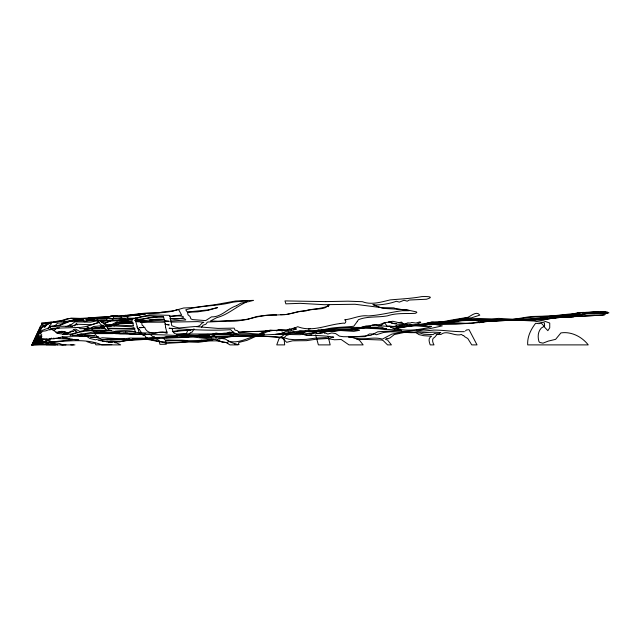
<?xml version="1.0" encoding="UTF-8"?>
<svg xmlns="http://www.w3.org/2000/svg" width="641" height="641" viewBox="0 0 641 641"><rect width="100%" height="100%" fill="white"/><g stroke="black" fill="none" stroke-linecap="round" stroke-linejoin="round"><path stroke-width="0.96" d="M36.89 339.169L38.676 330.956L41.633 324.883L42.146 324.747L44.574 327.407L45.615 326.477L47.17 322.872L56.929 321.269L67.73 321.261L82.745 319.274M357.245 321.55L358.447 319.699C367.325 316.053 377.902 317.64 387.541 315.821C396.467 312.752 406.21 313.842 415.272 313.337L416.818 312.544L416.546 311.935L406.434 309.755L382.749 308.353L373.07 304.707M164.545 320.989L169.048 321.301L164.545 320.989L163.567 316.918L149.441 315.845L139.65 317.199L135.828 318.897L135.515 320.829L139.177 332.767L154.874 333.208L159.288 332.206L162.87 332.158L167.125 333.328L165.578 327.367M165.162 324.25L169.064 324.931L165.162 324.25L164.681 320.628M34.334 341.853L32.05 344.834L41.785 339.393L53.692 338.769L61.848 337.07L65.935 337.478L70.013 339.185L78.795 340.01L74.436 339.442L53.387 341.813L41.817 342.31L32.05 344.882L40.535 325.868M40.808 341.004L40.495 339.962M37.218 333.392L38.019 331.677M32.05 344.425L36.849 334.065M63.01 344.89L59.252 343.432L49.069 342.294L50.463 342.086C50.302 338.544 48.828 343.143 48.604 339.73L47.602 340.539L50.511 338.72M74.388 325.876L76.487 323.393L77.096 324.947M159.168 337.871L158.495 338.296L156.14 337.959L158.984 337.791L155.851 337.903M43.139 342.518L42.498 343.68L42.378 343.055L39.678 342.182L37.627 342.262M207.347 322.111L205.857 324.25L202.997 325.195L201.586 327.214M39.357 335.483L35.567 339.898L41.889 327.527L51.536 322.471L56.063 322.431L71.119 318.104L82.088 318.465L84.235 321.718L86.823 321.478L85.782 320.051L87.296 319.811L96.671 320.516C99.587 321.285 99.988 325.7 103.145 325.436L105.004 329.065L108.265 330.596L117.912 331.95L120.123 331.653M40.311 334.009L42.418 331.301L45.976 330.804L50.118 329.21L51.552 329.298L58.395 333.48C64.653 334.474 71.159 335.059 77.232 332.166L73.218 329.586L75.782 329.154L79.796 331.493L83.971 330.524L90.309 330.452M34.181 341.773L32.05 344.89L48.78 344.057L45.727 343.055M35.239 340.219L36.841 337.879M32.427 344.61L32.05 344.89L41.737 327.086C48.452 322.127 56.672 321.838 64.437 319.771C70.638 316.374 77.825 321.045 83.947 318.497L85.606 318.745M47.947 328.456L51.4 323.617M193.878 329.065L192.276 331.99L190.481 332.647L188.638 334.434L187.116 335.043L182.557 335.203L181.491 336.749L182.381 336.741M34.334 341.717L32.05 344.698L36.401 341.365M36.625 338.881L37.763 337.39M34.374 341.933L32.05 344.85L45.864 342.703L53.66 343.424L57.434 344.89M41.561 338.528L36.489 343.816L32.05 344.858L33.26 343.36M90.445 337.519L97.584 337.382L98.081 336.797L100.228 339.009M41.601 324.154L42.186 323.489M152.342 338.712L151.837 339.297L149.69 338.728M41.753 334.482L32.05 344.89L74.949 344.89M54.838 325.957L57.554 323.16L65.51 322.599L75.983 319.282L80.83 318.409L109.779 316.51L107.872 316.566L107.432 318.601L106.238 320.115L99.507 320.236L97.696 319.987L96.567 318.745L94.708 318.649L106.446 318.553M465.502 330.924L466.424 329.995L469.036 329.65L477.032 344.89L471.76 344.89L467.786 338.512L464.3 336.469L463.747 335.451L462.962 335.555L461.448 334.458C454.757 336.805 446.649 329.53 440.92 334.506L437.298 334.145L434.582 337.366C431.465 338.328 432.595 342.679 434.005 344.89L430.191 344.89C428.717 340.667 428.244 338.047 431.577 336.221L423.789 335.7L418.95 334.61L416.025 332.543L406.851 331.886L394.335 334.546L390.201 337.783L388.053 338.76L386.892 338.288L385.481 339.41L387.533 340.018L391.411 344.89L387.557 344.89L383.118 340.515L381.523 339.994L356.773 339.129L359.361 340.083L363.143 344.89L348.984 344.89L341.204 339.514L334.426 339.77L327.447 338.52L316.061 339.217L306.518 340.667L292.568 340.804L286.679 342.318L282.785 338.52L283.779 338.424C272.77 335.748 260.911 336.557 249.605 336.437C233.06 336.164 216.346 336.373 199.8 336.902L213.749 337.975L217.291 337.719L225.352 339.041L230.079 342.03L238.18 344.89L229.919 344.89L226.129 342.494L222.251 342.078L215.072 339.393L197.228 341.525L167.349 343.296L145.13 338.953L128.697 339.794L107.384 339.105L98.073 340.307L112.095 342.534M54.285 330.452L57.129 327.759M41.761 335.956L32.05 344.89L35.327 339.185L41.721 330.516L49.285 327.775L51.512 326.173L71.103 326.349L77.449 324.242L91.559 324.747L98.642 322.375M41.769 336.196L32.05 344.89L34.438 343.768M49.525 329.674L51.512 328.328L80.886 327.391L85.638 326.63L99.571 322.351M59.982 325.059C69.26 319.563 80.518 318.465 91.19 318.441L107.528 317.383M357.245 321.558L353.768 326.229C344.345 327.391 335.003 326.958 325.748 329.202C314.483 331.966 302.472 329.274 291.487 332.503M41.769 336.605L35.64 341.677M54.621 338.408L54.076 338.833L53.78 338.264M32.258 344.762L39.117 339.329L41.649 338.111M101.294 322.359L102.945 322.287L103.249 323.393L104.683 323.376M75.358 330.844L76.111 330.564M41.657 337.863L32.05 344.818L34.478 343.448M62.786 334.458L66.055 332.23M440.591 332.663L438.308 334.185L434.686 333.488L433.052 334.602L423.789 334.249L420.368 333.12C414.919 331.99 409.559 333.496 404.191 331.782L391.787 334.121L382.421 339.113C373.463 336.453 364.457 340.115 355.41 338.576M116.782 315.949L110.212 316.462L116.454 316.165C119.426 316.117 152.598 314.346 134.906 315.276L123.665 315.885M103.361 341.341L104.042 341.124A153.536 11.458 90 0 0 104.323 341.341M103.842 323.561L112.648 319.875L114.026 316.342L117.72 316.077L110.22 316.325L129.811 315.725L145.715 313.866L139.554 314.955M178.583 334.947L175.129 337.102L165.915 337.735M464.396 331.661C454.525 331.934 443.925 330.051 433.805 330.075L423.773 331.052L416.097 330.203L428.18 329.009L442.314 325.868L433.548 324.154L431.297 324.626L439.085 322.327L445.191 322.735L453.123 320.772L466.792 319.643L502.111 319.41L534.081 321.021L544.433 322.832L544.61 325.876L544.321 326.357L541.316 323.2L538.953 323.657L535.612 323.288C530.828 329.506 527.166 336.837 527.703 344.89L588.238 344.89C581.94 336.765 571.299 331.269 560.907 332.927L555.619 339.345L548.223 341.116L542.975 343.159L539.698 342.438L538.945 341.541C537.615 336.926 537.799 331.718 541.325 328.016L543.921 326.485L547.863 330.676L549.738 327.775L549.738 323.048L543.392 320.772L536.469 319.907L531.509 320.284L498.69 318.385L491.791 318.906L479.035 318.473L463.796 318.986L447.33 321.421L437.691 323.913L432.218 324.602L437.955 323.328M258.523 335.147L247.057 340.323L238.781 342.446L238.548 344.065L239.101 344.521L234.526 344.257M260.19 334.145L264.565 331.525M259.901 333.608L266.656 330.732L269.589 330.884M296.382 333.08L299.732 331.101L304.243 331.613L309.034 331.269A65.118 41.977 -90 0 0 315.54 331.229C330.66 328.937 345.643 327.102 360.851 327.463M134.979 332.23L135.379 331.99L133.969 327.407L131.309 326.798L105.132 325.476L106.791 326.405L108.641 329.859L111.534 330.652M37.939 341.589L41.785 339.345L46.945 339.073M32.05 344.882L38.957 340.892L42.995 340.523M135.411 318.385L136.204 318.032L129.859 319.506L110.268 320.147L101.286 321.63M296.03 333.408L297.696 332.487M287.064 330.299L289.532 328.977M69.452 332.142L66.263 334.458C66.432 329.338 59.934 332.062 57.674 333.328M125.788 320.804L125.123 320.885M37.258 341.869L41.769 341.268L43.051 342.174L43.604 341.885M45.567 341.276L47.987 340.042M280.998 333.456L287.008 331.093L290.661 332.246M40.03 340.291L41.505 339.538M39.798 340.828L41.505 339.97M309.819 333.745C314.427 331.958 319.49 334.786 324.001 332.439L327.823 334.049L331.685 332.959L335.628 333.576L339.418 336.132L343.288 336.701L355.218 336.829L370.867 335.363L377.797 331.774L401.603 330.395L386.331 329.338L381.571 327.247L369.368 327.255L366.323 326.357L358.503 328.593L346.02 329.963L359.609 330.291L353.848 331.365L339.546 330.452L323.304 331.958L316.983 333.681M35.287 342.999L41.585 339.994M32.122 344.762L41.577 340.243M43.051 342.174L51.576 338.111M44.982 341.693L48.428 340.05M104.427 323.577L110.052 320.941L104.058 323.417M262.682 334.073C272.601 327.206 285.429 332.358 296.334 329.194L293.073 328.689L297.753 326.71C311.919 332.254 326.221 325.123 340.227 323.561M56.961 332.871L59.437 331.726M233.548 331.918C229.582 334.618 224.759 331.854 220.632 334.121L219.855 333.905M57.305 333.384L60.815 331.766L55.863 332.391M287.432 333.504L290.926 331.998M110.965 325.42L113.521 324.33M115.22 323.601L116.926 322.88M291.447 313.433L298.522 311.518L305.981 310.917C312.255 308.057 319.154 310.076 325.564 307.568L329.434 304.483L328.232 306.686L327.815 306.037L325.564 306.951C317.479 309.17 309.467 309.723 301.326 311.31M38.3 342.054L39.974 341.357M134.121 318.208L90.277 318.841L92.945 318.601L94.179 319.522L85.622 318.745M225.744 333.681L229.374 332.15L233.885 332.815M65.951 326.742L71.063 324.763L74.861 321.87L90.653 322.135L95.942 321.029L104.595 320.396M311.855 334.77C308.105 336.501 303.922 334.914 300.637 332.903M49.605 329.883L59.365 327.831M69.981 335.099L70.518 335.035M63.403 334.29L72.89 331.245L70.935 331.253L69.02 332.967L64.1 333.168M65.719 333.504L62.834 334.362M139.45 332.655L141.076 332.078L139.482 329.666M319.21 329.706L315.612 330.868M56.857 333.152L59.637 332.182M429.75 324.683C442.226 321.51 455.054 319.402 467.77 317.351C470.999 316.053 476.728 310.516 479.797 315.14L471.399 317.848L464.973 318.224L440.623 322.719M311.27 333.632L318.425 331.381L346.565 330.067L360.138 327.663L358.351 328.16M73.707 331.557L72.129 331.365M86.727 319.018L90.573 317.64L107.744 317.015M289.804 334.354L286.231 335.491L284.051 337.847M71.159 334.89C82.945 330.203 95.757 329.514 108.265 330.596M402.604 326.59L394.295 328.881M77.473 334.955L80.958 333.905L85.429 333.673M388.75 325.884L393.983 326.766L396.651 325.612L397.588 326.333L399.455 325.404L402.716 325.86M85.357 333.657L93.306 331.958M256.857 335.435C247.29 337.983 237.707 344.369 227.467 340.812M372.237 325.051L379.68 324.602L384.544 322.639L390.385 322.014L392.821 323.312L396.266 324.106L407.428 324.827L400.088 326.413L388.55 326.389L379.304 325.788L375.33 324.923L364.961 326.197M61.095 331.501L62.065 331.253M546.02 318.914L560.723 317.191L602.965 315.1L604.287 313.625L586.707 313.874L577.301 315.901L541.148 318.697M276.455 330.876L279.26 330.163M308.265 329.186L310.5 328.641M47.17 322.872L41.625 324.21L49.317 322.752M357.55 328.344L350.515 329.746L319.49 331.718M70.446 335.027L71.159 334.858M100.541 331.79L101.206 331.637M164.609 337.366L171.812 336.421M164.032 337.495L168.735 336.437L177.565 336.525M291.23 313.473L285.846 314.523M130.644 315.196C145.98 311.318 162.494 315.108 177.509 309.619L178.879 310.02L181.611 315.043L169.705 316.301M86.968 328.272C87.777 324.09 88.186 329.29 90.485 328.529M287.464 314.274L301.014 311.286M173.823 332.038L178.623 330.988L190.706 330.139L187.773 330.46L186.371 333.52L181.884 334.842L178.943 334.826M286.399 314.499L287.128 314.378M378.118 325.949L380.914 325.484L384.648 322.711L386.948 326.029L387.693 326.181M570.306 314.755C586.9 309.779 595.441 313.914 570.738 316.141M132.375 319.619L130.067 319.442L127.206 317.351L126.317 315.66L125.476 315.933L131.117 315.709L141.661 313.481L159.136 312.816L162.758 311.863L173.246 310.917L183.63 308L194.015 307.536L215.664 304.595L235.672 300.998L253.572 300.365L248.155 301.799M51.472 326.389L61.272 324.851L71.063 320.861L84.748 320.885M70.903 331.485L73.29 330.996M128.016 315.741L129.746 315.396M134.057 331.573C127.879 330.251 121.293 330.532 115.019 331.221M61.111 332.735L65.15 331.942M354.281 328.649L327.423 330.075L320.748 331.509L348.031 330.195M400.329 327.327L394.295 328.464M545.459 318.97L533.785 319.779M402.075 327.239L393.125 328.48M86.527 318.593L89.011 318.152M83.386 320.115L63.844 321.774L67.73 321.798M219.951 338.696L233.508 336.188L232.555 335.772L218.637 338.192M440.479 322.046L436.144 322.735L431.802 322.03L423.645 323.905L415.416 324.763M394.295 328.849L414.959 325.163L420.784 322.271L419.831 321.894L415.889 323.072L411.77 322.455L410.216 323.04L407.644 322.856L404.11 324.594L401.57 322.103L399.014 322.583M197.917 335.451L189.231 336.205M164.505 319.49L149.305 320.115M190.161 336.172C190.802 334.947 224.574 334.642 200.697 336.221M444.814 322.824L461.929 320.54L499.299 320.596M46.553 344.642L53.86 343.768L51.224 342.831M269.148 330.756C258.964 332.102 248.548 330.692 238.396 332.895M406.546 325.756L410.536 325.316M110.164 316.734L104.771 317.535L90.573 317.752M501.51 320.772L491.102 320.933L509.323 319.971C498.954 318.914 489.812 320.957 479.604 321.213C468.098 325.932 455.254 320.941 443.235 323.16L441.168 323.08M86.695 328.793L92.384 327.96M77.545 334.955L72.241 335.708M60.983 344.89L65.967 344.89M144.69 327.423L139.466 327.679L144.69 327.423C146.877 333.52 153.151 333.488 159.032 332.383M404.078 326.886L415.456 325.436M98.802 327.823L90.501 328.529M38.877 340.932L41.785 340.555M70.766 344.89L73.314 344.89M280.694 334.001L275.43 334.434L280.157 333.889M370.61 326.541L357.269 329.145L348.928 330.043M194.271 329.186C187.188 331.02 179.752 329.947 172.621 331.509M406.715 326.325L431.906 324.314M170.69 321.101L185.81 319.947L184.552 318.745C180.45 317.656 176.179 319.843 171.948 318.641M559.401 315.853L579.985 314.699L578.999 315.043L569.929 315.196L578.262 313.177L598.021 311.967L582.116 312.832L586.154 312.303L605.537 311.983L590.489 312.872L587.525 312.447L606.811 311.838L608.95 312.848L605.753 313.641L604.463 315.003L581.74 316.229M82.761 336.196L85.934 335.876L89.812 338.44L95.397 339.818L102.183 337.775L123.208 338.913L130.211 338.063L144.233 338.368L151.236 337.551L189.103 336.725C169.52 334.346 149.738 334.866 129.923 333.881M310.356 333.721L304.459 333.144L281.463 333.616L283.699 332.959L287.4 333.616L292.016 331.982L296.823 333.176L305.116 332.006L298.826 333.056L300.941 332.895L305.324 331.181L309.715 331.91L316.758 331.862M118.553 320.276L129.394 319.538L149.441 314.851L169.032 315.316L169.897 315.604L171.796 325.7L175.201 327.006L179.111 327.952L195.008 326.525L218.028 328.408L234.157 328.136L234.943 330.115L237.266 330.572L239.766 333.312C247.835 332.775 255.903 334.298 264.092 334.169L262.618 334.073M50.463 342.086C67.553 341.357 85.654 338.119 101.879 344.89L120.636 344.89L116.846 342.999L114.643 342.687M78.01 327.287L80.397 328.697L92.729 328.224L104.435 326.878M92.352 337.342L98.081 336.797M110.388 316.91L108.553 316.991M196.867 326.614L199.607 325.724L201.979 323.152L203.894 322.311L197.805 321.622L171.059 322.086M325.66 301.607L284.989 300.917L285.87 303.85L300.276 303.337L324.202 304.699L355.05 304.267L381.147 307.6L393.999 307.88C395.986 309.803 421.666 310.941 402.284 310.693C391.01 312.175 379.784 315.284 368.23 315.925C360.018 314.795 352.558 319.05 344.682 319.779C346.933 320.163 345.539 324.562 343.344 323.112L340.235 323.553M570.57 314.531L550.138 316.205L530.724 319.194L484.356 321.117L479.18 322.695L489.099 321.229L523.481 319.691M144.842 338.72L129.602 339.698L110.524 339.874M415.464 324.923L433.436 323.441M41.617 322.912L51.408 322.103M166.027 337.478L175.898 337.198M558.431 315.925L551.572 316.486L555.923 317.015L561.692 316.037L553.968 317.199L549.73 316.75L538.825 318.625C539.73 319.106 542.214 320.051 542.566 318.473L537.839 318.697L537.807 319.45L538.825 319.258L536.91 318.833L502.015 320.276L511.774 319.995M570.53 316.285L557.902 317.599L569.721 316.79M114.667 316.71L118.072 316.47L113.786 316.486M169.993 316.638C187.861 313.898 188.053 319.907 169.849 318.713M106.326 326.75L110.436 326.557L119.29 322.191L130.924 322.046L126.822 320.909M133.096 322.92L119.907 323.449L114.346 325.884L110.116 324.787M167.181 332.03L159.978 332.35M426.385 324.843L420.488 325.203M580.313 316.285L560.731 317.415L544.594 319.162L547.47 319.066L555.667 317.768L541.148 319.106L527.455 319.522M99.74 327.695L104.563 327.992M415.464 325.508L418.469 325.324M115.909 320.436L109.459 321.309M132.591 338.544L147.494 338.119M124.322 339.009L110.012 339.914L101.478 339.498L102.68 341.365M79.853 336.325L94.764 335.644L87.905 335.996M502.007 320.7L506.759 320.436L501.206 320.452M525.452 319.627L538.744 318.689M522.463 319.787L517.119 319.915L523.056 320.123L508.353 320.212M97.504 320.428L86.695 320.853M94.131 330.748L94.716 330.716M44.638 339.353L39.566 338.48M569.633 316.846L573.887 316.694L555.114 317.704L541.14 319.426L526.646 319.923M428.036 324.763L420.544 325.324L404.551 323.977L392.861 321.269L388.678 321.918L390.401 321.902L391.403 323.2L396.459 323.537M133.721 331.83L125.748 331.918M46.032 344.666L55.559 344.89M147.302 338.873L130.476 339.786L120.099 341.653L106.077 341.685M146.404 339.313L125.652 340.667L119.763 341.781L108.409 341.917L109.339 341.693L110.46 342.631M247.266 301.967L246.633 301.999C236.497 306.382 227.916 314.819 216.81 317.624L210.456 320.957L217.844 321.213L241.425 320.051L247.226 319.522L257.025 316.47L266.816 315.404L284.949 314.595M135.948 319.458C144.962 319.234 153.632 316.165 162.726 316.462M435.864 324.394L470.093 323.425L440.623 323.553M280.646 314.747L285.974 314.555M113.713 316.582L120.933 317.103L124.707 320.676M62.185 337.046L71.183 336.677M364.897 326.902C371.932 327.158 378.927 329.113 386.098 328.569M291.182 332.326L286.231 333.136L279.115 338.376L276.744 344.89L284.676 344.89L284.123 339.241M429.101 324.675L431.577 324.57M200.296 336.365L209.359 335.996L211.049 336.91L211.29 337.871M115.156 316.189L110.228 316.382L114.771 316.213M134.995 320.204L139.578 320.011L149.313 317.904L163.391 316.83M149.922 339.009L153.007 338.801M217.724 334.49C205.376 335.115 215.713 333.665 216.065 338.216M117.92 322.84L119.907 322.768M482.369 320.42L485.277 320.332M131.036 322.543L120.837 322.744M135.035 328.745L107.319 328.224M134.802 329.137L107.76 328.673M84.724 336.196L87.705 336.1M531.573 319.851L526.934 319.939M79.348 336.373L80.974 336.325L71.864 336.18L103.858 332.03L120.131 333.713L127.214 333.576M384.929 329.041L364 328.184L356.941 328.697M386.539 328.649L371.027 328.24L386.331 328.897M93.233 331.934L96.078 331.894M238.756 331.934L266.672 331.117L270.278 330.107L276.455 330.58L279.244 329.562L286.247 330.043L294.828 327.888L296.038 328.577M96.054 331.862L100.541 331.758M276.608 314.987C259.629 313.625 244.421 322.591 227.395 321.117L208.045 322.006M103.77 325.46L93.201 326.573L90.525 328.833L84.035 329.282L99.195 328.016L100.325 326.974L110.124 325.396L116.902 321.942C121.886 324.266 127.992 321.878 132.935 323.417M194.119 336.541L198.117 336.381M100.501 320.268L131.998 320.941L132.286 318.617L129.794 318.393M435.327 323.633L455.863 323.937L472.633 323.152L482.425 322.183L492.216 319.971L511.806 319.643L530.748 316.51L550.988 316.013L580.049 312.928L567.71 315.092L551.244 316.309C533.6 315.933 512.952 320.484 497.416 320.388M128.841 338.736L129.602 338.728M152.27 338.913L155.939 338.897L158.96 340.323L159.946 344.329L166.315 344.233L165.49 340.403L168.711 340.275L179.16 340.611L198.093 342.358L207.884 340.956L216.321 340.836L228.124 342.863M219.975 340.139L217.812 339.962M501.959 320.5L519.619 320.212L514.09 320.027M86.239 330.692L108.674 330.644M499.627 320.316C486.279 320.292 472.906 320.035 459.565 320.845C448.86 323.385 437.875 319.979 427.339 323.288L436.337 322.88M493.674 320.356L499.211 320.308M123.128 333.184L127.783 333.144M499.331 320.508L486.07 320.324M492.176 320.532L472.665 320.436L480.542 320.476M164.232 322.175L140.571 322.247C142.895 321.966 141.076 325.876 142.975 325.676L144.321 327.471M110.284 318.457L115.885 318.481M119.859 333.08L102.207 333.136L97.536 332.294M120.083 318.289L125.332 318.321M58.427 337.703L60.422 337.719M72.625 339.225L53.155 338.328M440.784 332.535L433.572 332.158L423.773 332.639L413.982 330.756L397.3 331.926L390.329 331.806L383.366 332.519L376.395 334.754L374.809 334.089L369.432 333.953L365.017 336.645L348.536 336.95L351.268 336.99L355.234 338.56M135.131 334.153L115.452 333.673M109.042 332.367L132.839 334.041L145.763 334.161L144.73 334.137M141.629 333.312L133.649 331.806M198.149 335.451L202.46 335.515L207.003 334.378L211.546 334.546L216.089 333.072L219.142 333.713M164.577 319.458C154.866 318.313 145.435 321.333 135.78 321.189L136.084 321.598C145.042 322.735 155.322 319.883 164.681 321.141M363.663 326.742L361.748 327.046L362.806 327.463M144.417 320.644L134.706 320.324M112.76 333.592L96.414 333.616L94.243 333.032L97.584 337.382M68.924 338.544L63.034 338.152L62.538 336.821M149.842 338.817L151.236 338.873M120.123 331.677L125.82 331.95M266.656 330.796L269.829 330.956M138.576 314.899L129.754 314.659L124.827 315.62L125.083 315.212L127.815 315.797M184.279 335.956L188.831 336.213M172.445 328.809C172.862 337.887 181.531 331.926 187.781 333.945C204.719 334.33 221.554 333.216 238.436 334.306L233.46 332.735L230.672 329.674C210.256 330.98 188.927 329.506 169.064 328.216L172.589 328.817M325.66 301.607L347.999 301.19L362.429 301.695C371.291 305.284 381.435 301.943 390.257 299.9C400.769 298.954 411.562 298.53 421.818 296.607C424.302 296.471 436.449 296.23 426.505 299.235L409.327 300.028L407.219 301.166L403.982 300.252L399.383 302.119L396.282 301.278C389.816 303.634 383.102 304.675 376.123 304.996L373.03 304.651M105.156 328.464L100.284 328.096L91.487 329.009L93.298 330.556M102.993 339.426L107.584 339.802M103.634 331.902L109.114 332.383M220.352 333.993L222.603 334.209M72.745 326.373L71.391 326.309L69.813 324.634M87.032 341.669L91.663 343.312L94.924 343.167L95.95 344.858L111.846 344.61M101.134 331.621L104.01 331.95M182.837 335.628L176.676 334.618L197.564 335.475L205.36 334.586L264.22 334.754C238.14 336.205 211.682 337.03 185.545 335.66M280.045 330.379L282.401 331.012M293.113 331.085L294.171 332.206M149.233 334.185C151.605 334.426 151.845 337.374 154.297 336.541L154.657 337.607M146.821 337.527L145.836 337.166L144.698 335.331L143.432 335.604L141.837 334.193M290.253 329.402L291.687 330.243M81.03 334.145L81.856 334.618L82.385 336.349M136.749 326.926L138.472 328.633M139.482 329.666L138.672 329.017M163.191 338.079L165.314 340.171L182.004 340.187L198.093 341.429L210.665 340.483L212.243 340.05L211.77 339.377M320.917 329.097L324.763 333.224M217.059 339.041L217.684 339.802M328.168 336.509L330.163 344.89L318.385 344.89L315.612 334.858M49.629 325.86L50.335 327.479M165.282 323.953L165.578 327.359M587.517 313.465L594.471 313.834L607.5 312.864L604.976 312.207L587.517 313.465M390.521 326.83L390.393 327.142C403.045 331.982 417.684 330.299 430.512 326.958L431.409 326.373L423.749 326.517L410.216 325.308L402.66 326.966L396.891 326.285L390.521 326.83M236.529 305.717C227.667 308.385 221.297 317.351 211.458 316.87L205.681 320.62L192.252 319.563L190.826 318.737L190.089 316.534L188.045 314.843L187.484 312.287L197.66 311.846L208.085 310.308L217.628 307.576L208.093 309.883L187.316 312.031L185.746 309.835C200.569 305.356 216.506 306.302 231.585 302.472C235.079 301.59 258.86 299.371 240.639 303.265L236.529 305.717M332.863 337.23L329.226 338.208L325.844 337.615L315.364 338.144L306.262 339.369L294.564 339.674L288.875 339.209L282.312 337.238L251.104 335.708L276.816 334.298L300.004 334.682L302.56 334.153C312.816 336.052 323.401 335.131 333.713 337.174L332.863 337.23M133.424 325.772L125.9 325.492A259.156 259.044 90 0 0 110.308 324.707L104.283 324.402L103.001 322.744L99.812 320.78L111.526 320.54L130.468 321.462L132.519 322.014L133.424 325.772M201.482 340.187C183.687 342.15 165.883 344.209 148.496 338.889L193.133 337.046L213.429 339.249L201.482 340.187M556.837 316.774L555.314 316.975L556.837 316.774"/></g></svg>
